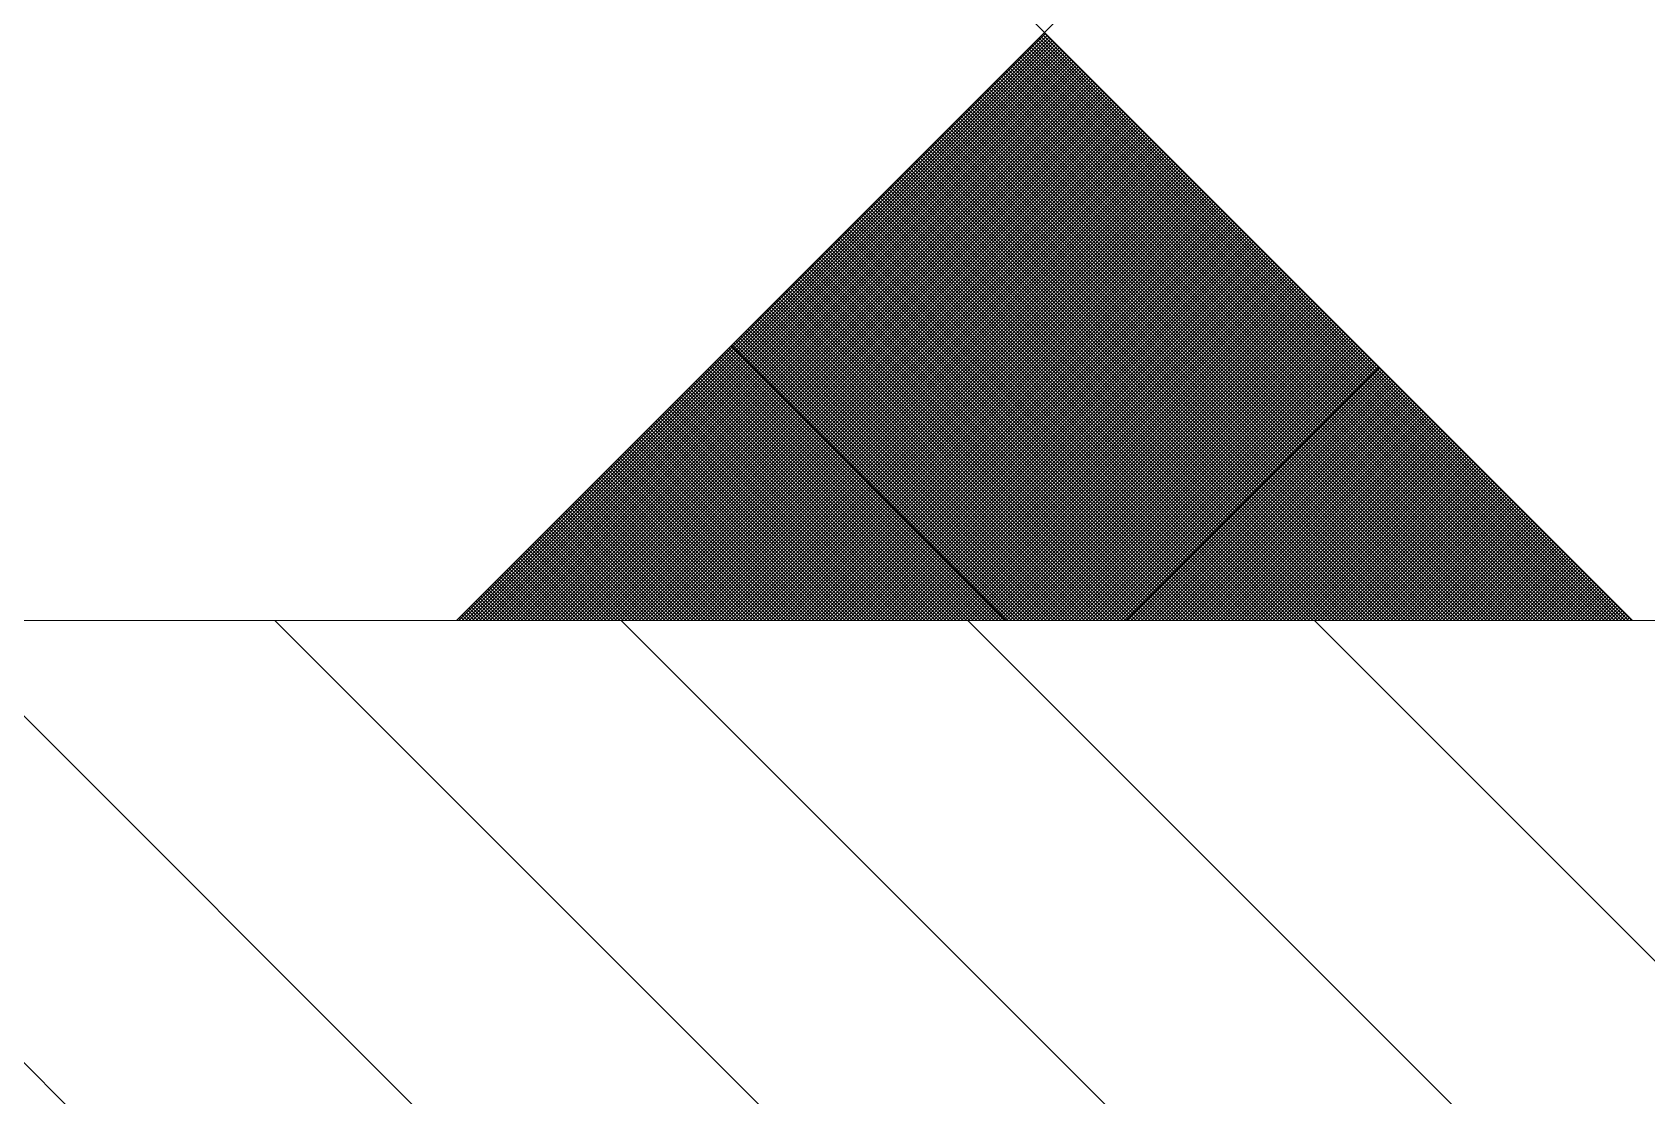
# Model space of a CAD drawing. Extents: x 174420 to 213214, y -41877 to -13498.
# Drawn here: x 184992.7 to 185091.5, y -25719 to -25653.9 of the extents above; entities that cross this region are included whole.
import ezdxf

# ---------------------------------------------------------------- set-up
doc = ezdxf.new("R2010")
doc.units = 0
doc.header["$LTSCALE"] = 500
doc.header["$MEASUREMENT"] = 0
doc.layers.get('0').update_dxf_attribs({"linetype": 'CONTINUOUS', "lineweight": 9})
doc.layers.add('COTAS', color=2, linetype='CONTINUOUS', lineweight=9)

# ---------------------------------------------------------------- blocks, each defined once
blk = doc.blocks.new('*X4')
at = {"color": 0}
for p, q in [((-967.899, 2941.164), (-937.961, 2971.102)), ((-967.722, 2941.164), (-937.872, 2971.014)), ((-967.545, 2941.164), (-937.784, 2970.926)), ((-967.368, 2941.164), (-937.695, 2970.837)), ((-967.191, 2941.164), (-937.607, 2970.749)), ((-967.015, 2941.164), (-937.519, 2970.661)), ((-966.838, 2941.164), (-937.43, 2970.572)), ((-909.293, 2941.164), (-938.658, 2970.529)), ((-909.116, 2941.164), (-938.569, 2970.618)), ((-908.94, 2941.164), (-938.481, 2970.706)), ((-908.763, 2941.164), (-938.393, 2970.794)), ((-908.586, 2941.164), (-938.304, 2970.883)), ((-908.409, 2941.164), (-938.216, 2970.971)), ((-908.233, 2941.164), (-938.128, 2971.06)), ((-908.056, 2941.164), (-938.039, 2971.148)), ((-966.661, 2941.164), (-937.342, 2970.484)), ((-966.484, 2941.164), (-937.253, 2970.395)), ((-966.308, 2941.164), (-937.165, 2970.307)), ((-966.131, 2941.164), (-937.077, 2970.219)), ((-965.954, 2941.164), (-936.988, 2970.13)), ((-965.777, 2941.164), (-936.9, 2970.042)), ((-965.6, 2941.164), (-936.812, 2969.953)), ((-965.424, 2941.164), (-936.723, 2969.865)), ((-965.247, 2941.164), (-936.635, 2969.777)), ((-965.07, 2941.164), (-936.546, 2969.688)), ((-910.884, 2941.164), (-939.453, 2969.734)), ((-910.707, 2941.164), (-939.365, 2969.822)), ((-910.531, 2941.164), (-939.277, 2969.91)), ((-910.354, 2941.164), (-939.188, 2969.999)), ((-910.177, 2941.164), (-939.1, 2970.087)), ((-910, 2941.164), (-939.011, 2970.176)), ((-909.823, 2941.164), (-938.923, 2970.264)), ((-909.647, 2941.164), (-938.835, 2970.352)), ((-909.47, 2941.164), (-938.746, 2970.441)), ((-964.893, 2941.164), (-936.458, 2969.6)), ((-964.717, 2941.164), (-936.37, 2969.511)), ((-964.54, 2941.164), (-936.281, 2969.423)), ((-964.363, 2941.164), (-936.193, 2969.335)), ((-964.186, 2941.164), (-936.104, 2969.246)), ((-964.009, 2941.164), (-936.016, 2969.158)), ((-963.833, 2941.164), (-935.928, 2969.07)), ((-963.656, 2941.164), (-935.839, 2968.981)), ((-963.479, 2941.164), (-935.751, 2968.893)), ((-912.475, 2941.164), (-940.249, 2968.938)), ((-912.298, 2941.164), (-940.16, 2969.027)), ((-912.122, 2941.164), (-940.072, 2969.115)), ((-911.945, 2941.164), (-939.984, 2969.203)), ((-911.768, 2941.164), (-939.895, 2969.292)), ((-911.591, 2941.164), (-939.807, 2969.38)), ((-911.414, 2941.164), (-939.719, 2969.469)), ((-911.238, 2941.164), (-939.63, 2969.557)), ((-911.061, 2941.164), (-939.542, 2969.645)), ((-963.302, 2941.164), (-935.662, 2968.804)), ((-963.126, 2941.164), (-935.574, 2968.716)), ((-962.949, 2941.164), (-935.486, 2968.628)), ((-962.772, 2941.164), (-935.397, 2968.539)), ((-962.595, 2941.164), (-935.309, 2968.451)), ((-962.418, 2941.164), (-935.221, 2968.362)), ((-962.242, 2941.164), (-935.132, 2968.274)), ((-962.065, 2941.164), (-935.044, 2968.186)), ((-961.888, 2941.164), (-934.955, 2968.097)), ((-914.243, 2941.164), (-941.133, 2968.054)), ((-914.066, 2941.164), (-941.044, 2968.143)), ((-913.889, 2941.164), (-940.956, 2968.231)), ((-913.713, 2941.164), (-940.868, 2968.32)), ((-913.536, 2941.164), (-940.779, 2968.408)), ((-913.359, 2941.164), (-940.691, 2968.496)), ((-913.182, 2941.164), (-940.602, 2968.585)), ((-913.005, 2941.164), (-940.514, 2968.673)), ((-912.829, 2941.164), (-940.426, 2968.761)), ((-912.652, 2941.164), (-940.337, 2968.85)), ((-961.711, 2941.164), (-934.867, 2968.009)), ((-961.535, 2941.164), (-934.779, 2967.921)), ((-961.358, 2941.164), (-934.69, 2967.832)), ((-961.181, 2941.164), (-934.602, 2967.744)), ((-961.004, 2941.164), (-934.513, 2967.655)), ((-960.827, 2941.164), (-934.425, 2967.567)), ((-960.651, 2941.164), (-934.337, 2967.479)), ((-960.474, 2941.164), (-934.248, 2967.39)), ((-960.297, 2941.164), (-934.16, 2967.302)), ((-915.834, 2941.164), (-941.928, 2967.259)), ((-915.657, 2941.164), (-941.84, 2967.347)), ((-915.48, 2941.164), (-941.751, 2967.436)), ((-915.304, 2941.164), (-941.663, 2967.524)), ((-915.127, 2941.164), (-941.575, 2967.612)), ((-914.95, 2941.164), (-941.486, 2967.701)), ((-914.773, 2941.164), (-941.398, 2967.789)), ((-914.596, 2941.164), (-941.31, 2967.878)), ((-914.42, 2941.164), (-941.221, 2967.966)), ((-960.12, 2941.164), (-934.071, 2967.213)), ((-959.944, 2941.164), (-933.983, 2967.125)), ((-959.767, 2941.164), (-933.895, 2967.037)), ((-959.59, 2941.164), (-933.806, 2966.948)), ((-959.413, 2941.164), (-933.718, 2966.86)), ((-959.237, 2941.164), (-933.63, 2966.771)), ((-959.06, 2941.164), (-933.541, 2966.683)), ((-958.883, 2941.164), (-933.453, 2966.595)), ((-958.706, 2941.164), (-933.364, 2966.506)), ((-958.529, 2941.164), (-933.276, 2966.418)), ((-917.425, 2941.164), (-942.724, 2966.463)), ((-917.248, 2941.164), (-942.635, 2966.552)), ((-917.071, 2941.164), (-942.547, 2966.64)), ((-916.895, 2941.164), (-942.459, 2966.729)), ((-916.718, 2941.164), (-942.37, 2966.817)), ((-916.541, 2941.164), (-942.282, 2966.905)), ((-916.364, 2941.164), (-942.193, 2966.994)), ((-916.187, 2941.164), (-942.105, 2967.082)), ((-916.011, 2941.164), (-942.017, 2967.17)), ((-958.353, 2941.164), (-933.188, 2966.33)), ((-958.176, 2941.164), (-933.099, 2966.241)), ((-957.999, 2941.164), (-933.011, 2966.153)), ((-957.822, 2941.164), (-932.922, 2966.064)), ((-957.646, 2941.164), (-932.834, 2965.976)), ((-957.469, 2941.164), (-932.746, 2965.888)), ((-957.292, 2941.164), (-932.657, 2965.799)), ((-957.115, 2941.164), (-932.569, 2965.711)), ((-956.938, 2941.164), (-932.48, 2965.622)), ((-919.193, 2941.164), (-943.608, 2965.579)), ((-919.016, 2941.164), (-943.519, 2965.668)), ((-918.839, 2941.164), (-943.431, 2965.756)), ((-918.662, 2941.164), (-943.342, 2965.845)), ((-918.486, 2941.164), (-943.254, 2965.933)), ((-918.309, 2941.164), (-943.166, 2966.021)), ((-918.132, 2941.164), (-943.077, 2966.11)), ((-917.955, 2941.164), (-942.989, 2966.198)), ((-917.778, 2941.164), (-942.901, 2966.287)), ((-917.602, 2941.164), (-942.812, 2966.375)), ((-956.762, 2941.164), (-932.392, 2965.534)), ((-956.585, 2941.164), (-932.304, 2965.446)), ((-956.408, 2941.164), (-932.215, 2965.357)), ((-956.231, 2941.164), (-932.127, 2965.269)), ((-956.055, 2941.164), (-932.039, 2965.18)), ((-955.878, 2941.164), (-931.95, 2965.092)), ((-955.701, 2941.164), (-931.862, 2965.004)), ((-955.524, 2941.164), (-931.773, 2964.915)), ((-955.347, 2941.164), (-931.685, 2964.827)), ((-920.784, 2941.164), (-944.403, 2964.784)), ((-920.607, 2941.164), (-944.315, 2964.872)), ((-920.43, 2941.164), (-944.226, 2964.961)), ((-920.253, 2941.164), (-944.138, 2965.049)), ((-920.077, 2941.164), (-944.05, 2965.138)), ((-919.9, 2941.164), (-943.961, 2965.226)), ((-919.723, 2941.164), (-943.873, 2965.314)), ((-919.546, 2941.164), (-943.784, 2965.403)), ((-919.369, 2941.164), (-943.696, 2965.491)), ((-955.171, 2941.164), (-931.597, 2964.739)), ((-954.994, 2941.164), (-931.508, 2964.65)), ((-954.817, 2941.164), (-931.42, 2964.562)), ((-954.64, 2941.164), (-931.331, 2964.473)), ((-954.464, 2941.164), (-931.243, 2964.385)), ((-954.287, 2941.164), (-931.155, 2964.297)), ((-954.11, 2941.164), (-931.066, 2964.208)), ((-953.933, 2941.164), (-930.978, 2964.12)), ((-953.756, 2941.164), (-930.89, 2964.031)), ((-953.58, 2941.164), (-930.801, 2963.943)), ((-922.375, 2941.164), (-945.199, 2963.988)), ((-922.198, 2941.164), (-945.11, 2964.077)), ((-922.021, 2941.164), (-945.022, 2964.165)), ((-921.844, 2941.164), (-944.933, 2964.254)), ((-921.668, 2941.164), (-944.845, 2964.342)), ((-921.491, 2941.164), (-944.757, 2964.43)), ((-921.314, 2941.164), (-944.668, 2964.519)), ((-921.137, 2941.164), (-944.58, 2964.607)), ((-920.96, 2941.164), (-944.492, 2964.696)), ((-953.403, 2941.164), (-930.713, 2963.855)), ((-953.226, 2941.164), (-930.624, 2963.766)), ((-953.049, 2941.164), (-930.536, 2963.678)), ((-952.873, 2941.164), (-930.448, 2963.589)), ((-952.696, 2941.164), (-930.359, 2963.501)), ((-952.519, 2941.164), (-930.271, 2963.413)), ((-952.342, 2941.164), (-930.182, 2963.324)), ((-952.165, 2941.164), (-930.094, 2963.236)), ((-951.989, 2941.164), (-930.006, 2963.148)), ((-924.142, 2941.164), (-946.082, 2963.105)), ((-923.966, 2941.164), (-945.994, 2963.193)), ((-923.789, 2941.164), (-945.906, 2963.281)), ((-923.612, 2941.164), (-945.817, 2963.37)), ((-923.435, 2941.164), (-945.729, 2963.458)), ((-923.259, 2941.164), (-945.641, 2963.547)), ((-923.082, 2941.164), (-945.552, 2963.635)), ((-922.905, 2941.164), (-945.464, 2963.723)), ((-922.728, 2941.164), (-945.375, 2963.812)), ((-922.551, 2941.164), (-945.287, 2963.9)), ((-951.812, 2941.164), (-929.917, 2963.059)), ((-951.635, 2941.164), (-929.829, 2962.971)), ((-951.458, 2941.164), (-929.74, 2962.882)), ((-951.282, 2941.164), (-929.652, 2962.794)), ((-951.105, 2941.164), (-929.564, 2962.706)), ((-950.928, 2941.164), (-929.475, 2962.617)), ((-950.751, 2941.164), (-929.387, 2962.529)), ((-950.574, 2941.164), (-929.299, 2962.44)), ((-950.398, 2941.164), (-929.21, 2962.352)), ((-925.733, 2941.164), (-946.878, 2962.309)), ((-925.557, 2941.164), (-946.79, 2962.397)), ((-925.38, 2941.164), (-946.701, 2962.486)), ((-925.203, 2941.164), (-946.613, 2962.574)), ((-925.026, 2941.164), (-946.524, 2962.663)), ((-924.85, 2941.164), (-946.436, 2962.751)), ((-924.673, 2941.164), (-946.348, 2962.839)), ((-924.496, 2941.164), (-946.259, 2962.928)), ((-924.319, 2941.164), (-946.171, 2963.016)), ((-950.221, 2941.164), (-929.122, 2962.264)), ((-950.044, 2941.164), (-929.033, 2962.175)), ((-949.867, 2941.164), (-928.945, 2962.087)), ((-949.691, 2941.164), (-928.857, 2961.998)), ((-949.514, 2941.164), (-928.768, 2961.91)), ((-949.337, 2941.164), (-928.68, 2961.822)), ((-949.16, 2941.164), (-928.591, 2961.733)), ((-948.983, 2941.164), (-928.503, 2961.645)), ((-948.807, 2941.164), (-928.415, 2961.557)), ((-948.63, 2941.164), (-928.326, 2961.468)), ((-927.324, 2941.164), (-947.673, 2961.514)), ((-927.148, 2941.164), (-947.585, 2961.602)), ((-926.971, 2941.164), (-947.497, 2961.69)), ((-926.794, 2941.164), (-947.408, 2961.779)), ((-926.617, 2941.164), (-947.32, 2961.867)), ((-926.441, 2941.164), (-947.232, 2961.956)), ((-926.264, 2941.164), (-947.143, 2962.044)), ((-926.087, 2941.164), (-947.055, 2962.132)), ((-925.91, 2941.164), (-946.966, 2962.221)), ((-929.092, 2941.164), (-948.557, 2960.63)), ((-928.915, 2941.164), (-948.469, 2960.718)), ((-948.453, 2941.164), (-928.238, 2961.38)), ((-928.739, 2941.164), (-948.381, 2960.806)), ((-928.562, 2941.164), (-948.292, 2960.895)), ((-948.276, 2941.164), (-928.149, 2961.291)), ((-928.385, 2941.164), (-948.204, 2960.983)), ((-928.208, 2941.164), (-948.115, 2961.072)), ((-948.1, 2941.164), (-928.061, 2961.203)), ((-928.031, 2941.164), (-948.027, 2961.16)), ((-927.855, 2941.164), (-947.939, 2961.248)), ((-947.923, 2941.164), (-927.973, 2961.115)), ((-927.678, 2941.164), (-947.85, 2961.337)), ((-927.501, 2941.164), (-947.762, 2961.425)), ((-947.746, 2941.164), (-927.884, 2961.026)), ((-947.569, 2941.164), (-927.796, 2960.938)), ((-947.392, 2941.164), (-927.708, 2960.849)), ((-947.216, 2941.164), (-927.619, 2960.761)), ((-947.039, 2941.164), (-927.531, 2960.673)), ((-930.683, 2941.164), (-949.353, 2959.834)), ((-930.506, 2941.164), (-949.264, 2959.923)), ((-930.33, 2941.164), (-949.176, 2960.011)), ((-930.153, 2941.164), (-949.088, 2960.099)), ((-929.976, 2941.164), (-948.999, 2960.188)), ((-929.799, 2941.164), (-948.911, 2960.276)), ((-929.622, 2941.164), (-948.823, 2960.365)), ((-929.446, 2941.164), (-948.734, 2960.453)), ((-929.269, 2941.164), (-948.646, 2960.541)), ((-946.862, 2941.164), (-927.442, 2960.584)), ((-946.685, 2941.164), (-927.354, 2960.496)), ((-946.509, 2941.164), (-927.266, 2960.407)), ((-946.332, 2941.164), (-927.177, 2960.319)), ((-946.155, 2941.164), (-927.089, 2960.231)), ((-945.978, 2941.164), (-927, 2960.142)), ((-945.801, 2941.164), (-926.912, 2960.054)), ((-945.625, 2941.164), (-926.824, 2959.966)), ((-945.448, 2941.164), (-926.735, 2959.877)), ((-932.274, 2941.164), (-950.148, 2959.039)), ((-932.097, 2941.164), (-950.06, 2959.127)), ((-931.921, 2941.164), (-949.972, 2959.216)), ((-931.744, 2941.164), (-949.883, 2959.304)), ((-931.567, 2941.164), (-949.795, 2959.392)), ((-931.39, 2941.164), (-949.706, 2959.481)), ((-931.213, 2941.164), (-949.618, 2959.569)), ((-931.037, 2941.164), (-949.53, 2959.657)), ((-930.86, 2941.164), (-949.441, 2959.746)), ((-945.271, 2941.164), (-926.647, 2959.789)), ((-945.094, 2941.164), (-926.558, 2959.7)), ((-944.918, 2941.164), (-926.47, 2959.612)), ((-944.741, 2941.164), (-926.382, 2959.524)), ((-944.564, 2941.164), (-926.293, 2959.435)), ((-944.387, 2941.164), (-926.205, 2959.347)), ((-944.21, 2941.164), (-926.117, 2959.258)), ((-944.034, 2941.164), (-926.028, 2959.17)), ((-943.857, 2941.164), (-925.94, 2959.082)), ((-943.68, 2941.164), (-925.851, 2958.993)), ((-933.865, 2941.164), (-950.944, 2958.243)), ((-933.688, 2941.164), (-950.855, 2958.332)), ((-933.512, 2941.164), (-950.767, 2958.42)), ((-933.335, 2941.164), (-950.679, 2958.508)), ((-933.158, 2941.164), (-950.59, 2958.597)), ((-932.981, 2941.164), (-950.502, 2958.685)), ((-932.804, 2941.164), (-950.414, 2958.774)), ((-932.628, 2941.164), (-950.325, 2958.862)), ((-932.451, 2941.164), (-950.237, 2958.95)), ((-943.503, 2941.164), (-925.763, 2958.905)), ((-943.327, 2941.164), (-925.675, 2958.817)), ((-943.15, 2941.164), (-925.586, 2958.728)), ((-942.973, 2941.164), (-925.498, 2958.64)), ((-942.796, 2941.164), (-925.409, 2958.551)), ((-942.619, 2941.164), (-925.321, 2958.463)), ((-942.443, 2941.164), (-925.233, 2958.375)), ((-942.266, 2941.164), (-925.144, 2958.286)), ((-942.089, 2941.164), (-925.056, 2958.198)), ((-935.633, 2941.164), (-951.828, 2957.359)), ((-935.456, 2941.164), (-951.739, 2957.448)), ((-935.279, 2941.164), (-951.651, 2957.536)), ((-935.103, 2941.164), (-951.563, 2957.625)), ((-934.926, 2941.164), (-951.474, 2957.713)), ((-934.749, 2941.164), (-951.386, 2957.801)), ((-934.572, 2941.164), (-951.297, 2957.89)), ((-934.395, 2941.164), (-951.209, 2957.978)), ((-934.219, 2941.164), (-951.121, 2958.066)), ((-934.042, 2941.164), (-951.032, 2958.155)), ((-941.912, 2941.164), (-924.967, 2958.109)), ((-941.736, 2941.164), (-924.879, 2958.021)), ((-941.559, 2941.164), (-924.791, 2957.933)), ((-941.382, 2941.164), (-924.702, 2957.844)), ((-941.205, 2941.164), (-924.614, 2957.756)), ((-941.029, 2941.164), (-924.526, 2957.667)), ((-940.852, 2941.164), (-924.437, 2957.579)), ((-940.675, 2941.164), (-924.349, 2957.491)), ((-940.498, 2941.164), (-924.26, 2957.402)), ((-937.224, 2941.164), (-952.623, 2956.564)), ((-937.047, 2941.164), (-952.535, 2956.652)), ((-936.87, 2941.164), (-952.446, 2956.741)), ((-936.694, 2941.164), (-952.358, 2956.829)), ((-936.517, 2941.164), (-952.27, 2956.917)), ((-936.34, 2941.164), (-952.181, 2957.006)), ((-936.163, 2941.164), (-952.093, 2957.094)), ((-935.986, 2941.164), (-952.005, 2957.183)), ((-935.81, 2941.164), (-951.916, 2957.271)), ((-940.321, 2941.164), (-924.172, 2957.314)), ((-940.145, 2941.164), (-924.084, 2957.226)), ((-939.968, 2941.164), (-923.995, 2957.137)), ((-939.791, 2941.164), (-923.907, 2957.049)), ((-939.614, 2941.164), (-923.818, 2956.96)), ((-939.438, 2941.164), (-923.73, 2956.872)), ((-939.261, 2941.164), (-923.642, 2956.784)), ((-939.084, 2941.164), (-923.553, 2956.695)), ((-938.907, 2941.164), (-923.465, 2956.607)), ((-938.73, 2941.164), (-923.376, 2956.518)), ((-938.815, 2941.164), (-953.419, 2955.768)), ((-938.638, 2941.164), (-953.33, 2955.857)), ((-938.461, 2941.164), (-953.242, 2955.945)), ((-938.285, 2941.164), (-953.154, 2956.034)), ((-938.108, 2941.164), (-953.065, 2956.122)), ((-937.931, 2941.164), (-952.977, 2956.21)), ((-937.754, 2941.164), (-952.888, 2956.299)), ((-937.577, 2941.164), (-952.8, 2956.387)), ((-937.401, 2941.164), (-952.712, 2956.475)), ((-938.554, 2941.164), (-923.288, 2956.43)), ((-938.377, 2941.164), (-923.2, 2956.342)), ((-938.2, 2941.164), (-923.111, 2956.253)), ((-938.023, 2941.164), (-923.023, 2956.165)), ((-937.847, 2941.164), (-922.935, 2956.076)), ((-937.67, 2941.164), (-922.846, 2955.988)), ((-937.493, 2941.164), (-922.758, 2955.9)), ((-937.316, 2941.164), (-922.669, 2955.811)), ((-937.139, 2941.164), (-922.581, 2955.723)), ((-940.583, 2941.164), (-954.303, 2954.884)), ((-940.406, 2941.164), (-954.214, 2954.973)), ((-940.229, 2941.164), (-954.126, 2955.061)), ((-940.052, 2941.164), (-954.037, 2955.15)), ((-939.876, 2941.164), (-953.949, 2955.238)), ((-939.699, 2941.164), (-953.861, 2955.326)), ((-939.522, 2941.164), (-953.772, 2955.415)), ((-939.345, 2941.164), (-953.684, 2955.503)), ((-939.168, 2941.164), (-953.596, 2955.592)), ((-938.992, 2941.164), (-953.507, 2955.68)), ((-936.963, 2941.164), (-922.493, 2955.635)), ((-936.786, 2941.164), (-922.404, 2955.546)), ((-936.609, 2941.164), (-922.316, 2955.458)), ((-936.432, 2941.164), (-922.227, 2955.369)), ((-936.256, 2941.164), (-922.139, 2955.281)), ((-936.079, 2941.164), (-922.051, 2955.193)), ((-935.902, 2941.164), (-921.962, 2955.104)), ((-935.725, 2941.164), (-921.874, 2955.016)), ((-935.548, 2941.164), (-921.786, 2954.927)), ((-942.174, 2941.164), (-955.098, 2954.089)), ((-941.997, 2941.164), (-955.01, 2954.177)), ((-941.82, 2941.164), (-954.921, 2954.266)), ((-941.643, 2941.164), (-954.833, 2954.354)), ((-941.467, 2941.164), (-954.745, 2954.443)), ((-941.29, 2941.164), (-954.656, 2954.531)), ((-941.113, 2941.164), (-954.568, 2954.619)), ((-940.936, 2941.164), (-954.479, 2954.708)), ((-940.759, 2941.164), (-954.391, 2954.796)), ((-935.372, 2941.164), (-921.697, 2954.839)), ((-935.195, 2941.164), (-921.609, 2954.751)), ((-935.018, 2941.164), (-921.52, 2954.662)), ((-934.841, 2941.164), (-921.432, 2954.574)), ((-934.665, 2941.164), (-921.344, 2954.485)), ((-934.488, 2941.164), (-921.255, 2954.397)), ((-934.311, 2941.164), (-921.167, 2954.309)), ((-934.134, 2941.164), (-921.078, 2954.22)), ((-933.957, 2941.164), (-920.99, 2954.132)), ((-933.781, 2941.164), (-920.902, 2954.044)), ((-943.765, 2941.164), (-955.894, 2953.293)), ((-943.588, 2941.164), (-955.805, 2953.382)), ((-943.411, 2941.164), (-955.717, 2953.47)), ((-943.234, 2941.164), (-955.628, 2953.559)), ((-943.058, 2941.164), (-955.54, 2953.647)), ((-942.881, 2941.164), (-955.452, 2953.735)), ((-942.704, 2941.164), (-955.363, 2953.824)), ((-942.527, 2941.164), (-955.275, 2953.912)), ((-942.35, 2941.164), (-955.186, 2954.001)), ((-933.604, 2941.164), (-920.813, 2953.955)), ((-933.427, 2941.164), (-920.725, 2953.867)), ((-933.25, 2941.164), (-920.636, 2953.778)), ((-933.074, 2941.164), (-920.548, 2953.69)), ((-932.897, 2941.164), (-920.46, 2953.602)), ((-932.72, 2941.164), (-920.371, 2953.513)), ((-932.543, 2941.164), (-920.283, 2953.425)), ((-932.366, 2941.164), (-920.195, 2953.336)), ((-932.19, 2941.164), (-920.106, 2953.248)), ((-945.532, 2941.164), (-956.777, 2952.41)), ((-945.356, 2941.164), (-956.689, 2952.498)), ((-945.179, 2941.164), (-956.601, 2952.586)), ((-945.002, 2941.164), (-956.512, 2952.675)), ((-944.825, 2941.164), (-956.424, 2952.763)), ((-944.649, 2941.164), (-956.336, 2952.852)), ((-944.472, 2941.164), (-956.247, 2952.94)), ((-944.295, 2941.164), (-956.159, 2953.028)), ((-944.118, 2941.164), (-956.07, 2953.117)), ((-943.941, 2941.164), (-955.982, 2953.205)), ((-932.013, 2941.164), (-920.018, 2953.16)), ((-931.836, 2941.164), (-919.929, 2953.071)), ((-931.659, 2941.164), (-919.841, 2952.983)), ((-931.483, 2941.164), (-919.753, 2952.894)), ((-931.306, 2941.164), (-919.664, 2952.806)), ((-931.129, 2941.164), (-919.576, 2952.718)), ((-930.952, 2941.164), (-919.487, 2952.629)), ((-930.775, 2941.164), (-919.399, 2952.541)), ((-930.599, 2941.164), (-919.311, 2952.453)), ((-947.123, 2941.164), (-957.573, 2951.614)), ((-946.947, 2941.164), (-957.485, 2951.702)), ((-946.77, 2941.164), (-957.396, 2951.791)), ((-946.593, 2941.164), (-957.308, 2951.879)), ((-946.416, 2941.164), (-957.219, 2951.968)), ((-946.239, 2941.164), (-957.131, 2952.056)), ((-946.063, 2941.164), (-957.043, 2952.144)), ((-945.886, 2941.164), (-956.954, 2952.233)), ((-945.709, 2941.164), (-956.866, 2952.321)), ((-930.422, 2941.164), (-919.222, 2952.364)), ((-930.245, 2941.164), (-919.134, 2952.276)), ((-930.068, 2941.164), (-919.045, 2952.187)), ((-929.892, 2941.164), (-918.957, 2952.099)), ((-929.715, 2941.164), (-918.869, 2952.011)), ((-929.538, 2941.164), (-918.78, 2951.922)), ((-929.361, 2941.164), (-918.692, 2951.834)), ((-929.184, 2941.164), (-918.604, 2951.745)), ((-929.008, 2941.164), (-918.515, 2951.657)), ((-928.831, 2941.164), (-918.427, 2951.569)), ((-948.714, 2941.164), (-958.368, 2950.819)), ((-948.538, 2941.164), (-958.28, 2950.907)), ((-948.361, 2941.164), (-958.192, 2950.995)), ((-948.184, 2941.164), (-958.103, 2951.084)), ((-948.007, 2941.164), (-958.015, 2951.172)), ((-947.83, 2941.164), (-957.927, 2951.261)), ((-947.654, 2941.164), (-957.838, 2951.349)), ((-947.477, 2941.164), (-957.75, 2951.437)), ((-947.3, 2941.164), (-957.661, 2951.526)), ((-928.654, 2941.164), (-918.338, 2951.48)), ((-928.477, 2941.164), (-918.25, 2951.392)), ((-928.301, 2941.164), (-918.162, 2951.303)), ((-928.124, 2941.164), (-918.073, 2951.215)), ((-927.947, 2941.164), (-917.985, 2951.127)), ((-927.77, 2941.164), (-917.896, 2951.038)), ((-927.593, 2941.164), (-917.808, 2950.95)), ((-927.417, 2941.164), (-917.72, 2950.862)), ((-927.24, 2941.164), (-917.631, 2950.773)), ((-950.482, 2941.164), (-959.252, 2949.935)), ((-950.305, 2941.164), (-959.164, 2950.023)), ((-950.129, 2941.164), (-959.076, 2950.112)), ((-949.952, 2941.164), (-958.987, 2950.2)), ((-949.775, 2941.164), (-958.899, 2950.288)), ((-949.598, 2941.164), (-958.81, 2950.377)), ((-949.421, 2941.164), (-958.722, 2950.465)), ((-949.245, 2941.164), (-958.634, 2950.553)), ((-949.068, 2941.164), (-958.545, 2950.642)), ((-948.891, 2941.164), (-958.457, 2950.73)), ((-927.063, 2941.164), (-917.543, 2950.685)), ((-926.886, 2941.164), (-917.454, 2950.596)), ((-926.71, 2941.164), (-917.366, 2950.508)), ((-926.533, 2941.164), (-917.278, 2950.42)), ((-926.356, 2941.164), (-917.189, 2950.331)), ((-926.179, 2941.164), (-917.101, 2950.243)), ((-926.002, 2941.164), (-917.013, 2950.154)), ((-925.826, 2941.164), (-916.924, 2950.066)), ((-925.649, 2941.164), (-916.836, 2949.978)), ((-952.073, 2941.164), (-960.048, 2949.139)), ((-951.896, 2941.164), (-959.959, 2949.228)), ((-951.72, 2941.164), (-959.871, 2949.316)), ((-951.543, 2941.164), (-959.783, 2949.404)), ((-951.366, 2941.164), (-959.694, 2949.493)), ((-951.189, 2941.164), (-959.606, 2949.581)), ((-951.012, 2941.164), (-959.518, 2949.67)), ((-950.836, 2941.164), (-959.429, 2949.758)), ((-950.659, 2941.164), (-959.341, 2949.846)), ((-925.472, 2941.164), (-916.747, 2949.889)), ((-925.295, 2941.164), (-916.659, 2949.801)), ((-925.119, 2941.164), (-916.571, 2949.713)), ((-924.942, 2941.164), (-916.482, 2949.624)), ((-924.765, 2941.164), (-916.394, 2949.536)), ((-924.588, 2941.164), (-916.305, 2949.447)), ((-924.411, 2941.164), (-916.217, 2949.359)), ((-924.235, 2941.164), (-916.129, 2949.271)), ((-924.058, 2941.164), (-916.04, 2949.182)), ((-953.664, 2941.164), (-960.843, 2948.344)), ((-953.487, 2941.164), (-960.755, 2948.432)), ((-953.311, 2941.164), (-960.667, 2948.521)), ((-953.134, 2941.164), (-960.578, 2948.609)), ((-952.957, 2941.164), (-960.49, 2948.697)), ((-952.78, 2941.164), (-960.401, 2948.786)), ((-952.603, 2941.164), (-960.313, 2948.874)), ((-952.427, 2941.164), (-960.225, 2948.962)), ((-952.25, 2941.164), (-960.136, 2949.051)), ((-923.881, 2941.164), (-915.952, 2949.094)), ((-923.704, 2941.164), (-915.863, 2949.005)), ((-923.528, 2941.164), (-915.775, 2948.917)), ((-923.351, 2941.164), (-915.687, 2948.829)), ((-923.174, 2941.164), (-915.598, 2948.74)), ((-922.997, 2941.164), (-915.51, 2948.652)), ((-922.821, 2941.164), (-915.422, 2948.563)), ((-922.644, 2941.164), (-915.333, 2948.475)), ((-922.467, 2941.164), (-915.245, 2948.387)), ((-922.29, 2941.164), (-915.156, 2948.298)), ((-955.432, 2941.164), (-961.727, 2947.46)), ((-955.255, 2941.164), (-961.639, 2947.548)), ((-955.078, 2941.164), (-961.55, 2947.637)), ((-954.902, 2941.164), (-961.462, 2947.725)), ((-954.725, 2941.164), (-961.374, 2947.813)), ((-954.548, 2941.164), (-961.285, 2947.902)), ((-954.371, 2941.164), (-961.197, 2947.99)), ((-954.194, 2941.164), (-961.109, 2948.079)), ((-954.018, 2941.164), (-961.02, 2948.167)), ((-953.841, 2941.164), (-960.932, 2948.255)), ((-922.113, 2941.164), (-915.068, 2948.21)), ((-921.937, 2941.164), (-914.98, 2948.122)), ((-921.76, 2941.164), (-914.891, 2948.033)), ((-921.583, 2941.164), (-914.803, 2947.945)), ((-921.406, 2941.164), (-914.714, 2947.856)), ((-921.23, 2941.164), (-914.626, 2947.768)), ((-921.053, 2941.164), (-914.538, 2947.68)), ((-920.876, 2941.164), (-914.449, 2947.591)), ((-920.699, 2941.164), (-914.361, 2947.503)), ((-957.023, 2941.164), (-962.523, 2946.664)), ((-956.846, 2941.164), (-962.434, 2946.753)), ((-956.669, 2941.164), (-962.346, 2946.841)), ((-956.493, 2941.164), (-962.258, 2946.93)), ((-956.316, 2941.164), (-962.169, 2947.018)), ((-956.139, 2941.164), (-962.081, 2947.106)), ((-955.962, 2941.164), (-961.992, 2947.195)), ((-955.785, 2941.164), (-961.904, 2947.283)), ((-955.609, 2941.164), (-961.816, 2947.371)), ((-920.522, 2941.164), (-914.272, 2947.414)), ((-920.346, 2941.164), (-914.184, 2947.326)), ((-920.169, 2941.164), (-914.096, 2947.238)), ((-919.992, 2941.164), (-914.007, 2947.149)), ((-919.815, 2941.164), (-913.919, 2947.061)), ((-919.639, 2941.164), (-913.831, 2946.972)), ((-919.462, 2941.164), (-913.742, 2946.884)), ((-919.285, 2941.164), (-913.654, 2946.796)), ((-919.108, 2941.164), (-913.565, 2946.707)), ((-958.614, 2941.164), (-963.318, 2945.869)), ((-958.437, 2941.164), (-963.23, 2945.957)), ((-958.26, 2941.164), (-963.141, 2946.046)), ((-958.084, 2941.164), (-963.053, 2946.134)), ((-957.907, 2941.164), (-962.965, 2946.222)), ((-957.73, 2941.164), (-962.876, 2946.311)), ((-957.553, 2941.164), (-962.788, 2946.399)), ((-957.376, 2941.164), (-962.7, 2946.488)), ((-957.2, 2941.164), (-962.611, 2946.576)), ((-918.931, 2941.164), (-913.477, 2946.619)), ((-918.755, 2941.164), (-913.389, 2946.531)), ((-918.578, 2941.164), (-913.3, 2946.442)), ((-918.401, 2941.164), (-913.212, 2946.354)), ((-918.224, 2941.164), (-913.123, 2946.265)), ((-918.048, 2941.164), (-913.035, 2946.177)), ((-917.871, 2941.164), (-912.947, 2946.089)), ((-917.694, 2941.164), (-912.858, 2946)), ((-917.517, 2941.164), (-912.77, 2945.912)), ((-917.34, 2941.164), (-912.682, 2945.823)), ((-960.382, 2941.164), (-964.202, 2944.985)), ((-960.205, 2941.164), (-964.114, 2945.073)), ((-960.028, 2941.164), (-964.025, 2945.162)), ((-959.851, 2941.164), (-963.937, 2945.25)), ((-959.675, 2941.164), (-963.849, 2945.339)), ((-959.498, 2941.164), (-963.76, 2945.427)), ((-959.321, 2941.164), (-963.672, 2945.515)), ((-959.144, 2941.164), (-963.583, 2945.604)), ((-958.967, 2941.164), (-963.495, 2945.692)), ((-958.791, 2941.164), (-963.407, 2945.78)), ((-917.164, 2941.164), (-912.593, 2945.735)), ((-916.987, 2941.164), (-912.505, 2945.647)), ((-916.81, 2941.164), (-912.416, 2945.558)), ((-916.633, 2941.164), (-912.328, 2945.47)), ((-916.457, 2941.164), (-912.24, 2945.381)), ((-916.28, 2941.164), (-912.151, 2945.293)), ((-916.103, 2941.164), (-912.063, 2945.205)), ((-915.926, 2941.164), (-911.974, 2945.116)), ((-915.749, 2941.164), (-911.886, 2945.028)), ((-961.973, 2941.164), (-964.998, 2944.189)), ((-961.796, 2941.164), (-964.909, 2944.278)), ((-961.619, 2941.164), (-964.821, 2944.366)), ((-961.442, 2941.164), (-964.732, 2944.455)), ((-961.266, 2941.164), (-964.644, 2944.543)), ((-961.089, 2941.164), (-964.556, 2944.631)), ((-960.912, 2941.164), (-964.467, 2944.72)), ((-960.735, 2941.164), (-964.379, 2944.808)), ((-960.558, 2941.164), (-964.29, 2944.897)), ((-915.573, 2941.164), (-911.798, 2944.94)), ((-915.396, 2941.164), (-911.709, 2944.851)), ((-915.219, 2941.164), (-911.621, 2944.763)), ((-915.042, 2941.164), (-911.532, 2944.674)), ((-914.866, 2941.164), (-911.444, 2944.586)), ((-914.689, 2941.164), (-911.356, 2944.498)), ((-914.512, 2941.164), (-911.267, 2944.409)), ((-914.335, 2941.164), (-911.179, 2944.321)), ((-914.158, 2941.164), (-911.091, 2944.232)), ((-963.564, 2941.164), (-965.793, 2943.394)), ((-963.387, 2941.164), (-965.705, 2943.482)), ((-963.21, 2941.164), (-965.616, 2943.571)), ((-963.033, 2941.164), (-965.528, 2943.659)), ((-962.857, 2941.164), (-965.44, 2943.748)), ((-962.68, 2941.164), (-965.351, 2943.836)), ((-962.503, 2941.164), (-965.263, 2943.924)), ((-962.326, 2941.164), (-965.174, 2944.013)), ((-962.149, 2941.164), (-965.086, 2944.101)), ((-913.982, 2941.164), (-911.002, 2944.144)), ((-913.805, 2941.164), (-910.914, 2944.056)), ((-913.628, 2941.164), (-910.825, 2943.967)), ((-913.451, 2941.164), (-910.737, 2943.879)), ((-913.275, 2941.164), (-910.649, 2943.79)), ((-913.098, 2941.164), (-910.56, 2943.702)), ((-912.921, 2941.164), (-910.472, 2943.614)), ((-912.744, 2941.164), (-910.383, 2943.525)), ((-912.567, 2941.164), (-910.295, 2943.437)), ((-912.391, 2941.164), (-910.207, 2943.349)), ((-965.331, 2941.164), (-966.677, 2942.51)), ((-965.155, 2941.164), (-966.589, 2942.598)), ((-964.978, 2941.164), (-966.5, 2942.687)), ((-964.801, 2941.164), (-966.412, 2942.775)), ((-964.624, 2941.164), (-966.323, 2942.864)), ((-964.447, 2941.164), (-966.235, 2942.952)), ((-964.271, 2941.164), (-966.147, 2943.04)), ((-964.094, 2941.164), (-966.058, 2943.129)), ((-963.917, 2941.164), (-965.97, 2943.217)), ((-963.74, 2941.164), (-965.881, 2943.306)), ((-912.214, 2941.164), (-910.118, 2943.26)), ((-912.037, 2941.164), (-910.03, 2943.172)), ((-911.86, 2941.164), (-909.941, 2943.083)), ((-911.684, 2941.164), (-909.853, 2942.995)), ((-911.507, 2941.164), (-909.765, 2942.907)), ((-911.33, 2941.164), (-909.676, 2942.818)), ((-911.153, 2941.164), (-909.588, 2942.73)), ((-910.976, 2941.164), (-909.5, 2942.641)), ((-910.8, 2941.164), (-909.411, 2942.553)), ((-966.922, 2941.164), (-967.472, 2941.715)), ((-966.746, 2941.164), (-967.384, 2941.803)), ((-966.569, 2941.164), (-967.296, 2941.891)), ((-966.392, 2941.164), (-967.207, 2941.98)), ((-966.215, 2941.164), (-967.119, 2942.068)), ((-966.038, 2941.164), (-967.031, 2942.157)), ((-965.862, 2941.164), (-966.942, 2942.245)), ((-965.685, 2941.164), (-966.854, 2942.333)), ((-965.508, 2941.164), (-966.765, 2942.422)), ((-910.623, 2941.164), (-909.323, 2942.465)), ((-910.446, 2941.164), (-909.234, 2942.376)), ((-910.269, 2941.164), (-909.146, 2942.288)), ((-910.093, 2941.164), (-909.058, 2942.199)), ((-909.916, 2941.164), (-908.969, 2942.111)), ((-909.739, 2941.164), (-908.881, 2942.023)), ((-909.562, 2941.164), (-908.792, 2941.934)), ((-909.385, 2941.164), (-908.704, 2941.846)), ((-909.209, 2941.164), (-908.616, 2941.758)), ((-967.983, 2941.164), (-968.003, 2941.184)), ((-967.806, 2941.164), (-967.914, 2941.273)), ((-967.629, 2941.164), (-967.826, 2941.361)), ((-967.453, 2941.164), (-967.738, 2941.449)), ((-967.276, 2941.164), (-967.649, 2941.538)), ((-967.099, 2941.164), (-967.561, 2941.626)), ((-909.032, 2941.164), (-908.527, 2941.669)), ((-908.855, 2941.164), (-908.439, 2941.581)), ((-908.678, 2941.164), (-908.35, 2941.492)), ((-908.502, 2941.164), (-908.262, 2941.404)), ((-908.325, 2941.164), (-908.174, 2941.316)), ((-908.148, 2941.164), (-908.085, 2941.227))]:
    blk.add_line(p, q, dxfattribs=at)
blk = doc.blocks.new('*X8')
at = {"color": 0}
for p, q in [((-1162.931, 2877.664), (-1226.431, 2941.164)), ((-1145.253, 2877.664), (-1208.753, 2941.164)), ((-1127.575, 2877.664), (-1191.075, 2941.164)), ((-1109.898, 2877.664), (-1173.398, 2941.164)), ((-1092.22, 2877.664), (-1155.72, 2941.164)), ((-1074.542, 2877.664), (-1138.042, 2941.164))]:
    blk.add_line(p, q, dxfattribs=at)

msp = doc.modelspace()

# ---------------------------------------------------------------- hatches: boundary and pattern name
at = {"layer": 'COTAS', "linetype": 'Continuous', "lineweight": 9}
h = msp.add_hatch(dxfattribs=at)
h.set_pattern_fill('ANSI31', color=256, scale=360, style=0)
h.set_pattern_definition([(45, (196733.786, -11215.565), (-31.8198, 31.8198), [])])
h.paths.add_polyline_path([(184250.175, -25766.074), (184216.175, -25820.074), (185000.611, -25820.074), (185054.611, -25766.074)])
h.paths.add_polyline_path([(185018.611, -25689.874), (185054.611, -25653.874), (185018.611, -25617.874), (185090.611, -25617.874), (185054.611, -25653.874), (185090.611, -25689.874)])
h = msp.add_hatch(dxfattribs=at)
h.set_pattern_fill('ANSI31', color=256, scale=360, angle=90, style=0)
h.set_pattern_definition([(135, (196733.786, -11215.565), (-31.8198, -31.8198), [])])
h.paths.add_polyline_path([(185054.611, -25766.074), (185108.611, -25820.074), (185770.794, -25820.074), (185804.794, -25766.074)])
h.paths.add_polyline_path([(185018.611, -25689.874), (185054.611, -25653.874), (185018.611, -25617.874), (185090.611, -25617.874), (185054.611, -25653.874), (185090.611, -25689.874)])

# ---------------------------------------------------------------- linework, layer by layer
at = {"lineweight": 9}
msp.add_line((184298.152, -25689.874), (185852.771, -25689.874), dxfattribs=at)
at = {"layer": 'COTAS', "lineweight": 9}
for p, q in [((185018.611, -25617.874), (185090.611, -25689.874)), ((185090.611, -25617.874), (185018.611, -25689.874))]:
    msp.add_line(p, q, dxfattribs=at)

# ---------------------------------------------------------------- block references
at = {"layer": 'COTAS', "lineweight": 9, "xscale": 1.2, "yscale": 1.2, "zscale": 1.2}
for name, p in [('*X4', (186180.238, -29219.271)), ('*X8', (186436.783, -29219.271))]:
    msp.add_blockref(name, p, dxfattribs=at)

doc.saveas('drawing.dxf')
